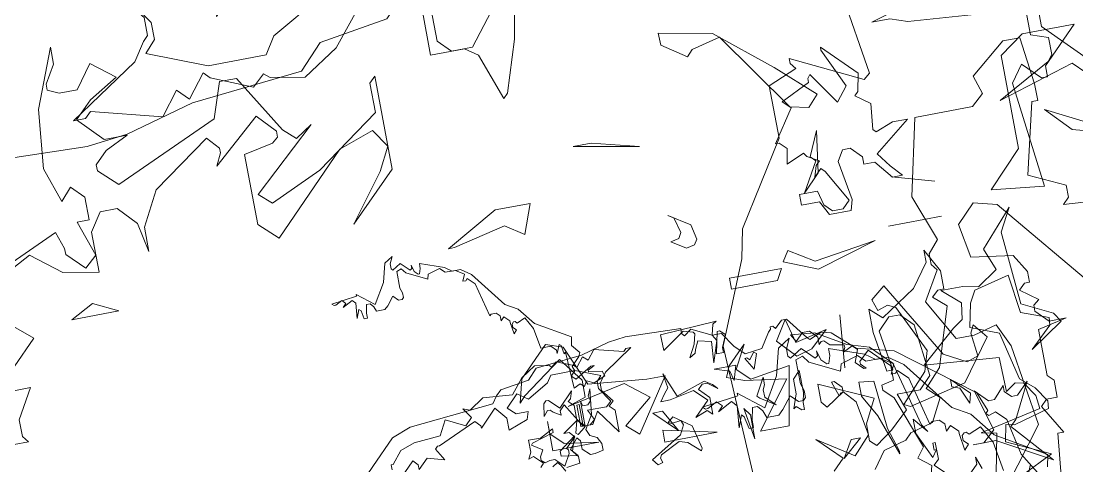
# Model space of a CAD drawing. Header units: millimetres. Extents: x 1418 to 1811, y 1796 to 1956.
# Drawn here: x 1474.969 to 1475.98, y 1837.117 to 1837.542 of the extents above; entities that cross this region are included whole.
import ezdxf

# ---------------------------------------------------------------- set-up
doc = ezdxf.new("R2010")
doc.units = ezdxf.units.MM
doc.layers.add('ARBRE', color=251, linetype='Continuous', lineweight=13)
doc.layers.add('VEGETAIS', color=3, linetype='Continuous')

# ---------------------------------------------------------------- blocks, each defined once
blk = doc.blocks.new('WMF26', base_point=(0, 0.0008))
at = {"color": 85}
for points in [[(7.3226, -0.1836), (7.3588, -0.2206), (7.4617, -0.1474), (7.7449, -0.2857), (7.8833, -0.2857), (8.0216, -0.4965), (8.1591, -0.6356), (8.4069, -0.6051), (8.5452, -0.3952), (8.5814, -0.3581), (8.5814, -0.3219), (8.6177, -0.3219), (8.6539, -0.3581), (8.756, -0.2569), (8.8292, -0.2569), (9.0688, -0.5689), (9.1051, -0.6051), (9.2804, -0.5327), (9.4187, -0.5689), (9.7316, -0.8464), (10.2552, -0.9839), (11.3025, -1.7915), (11.412, -2.069), (11.3758, -2.1052), (11.412, -2.1414), (11.5141, -2.1052), (11.6524, -2.2427), (11.7611, -2.7672), (11.9727, -3.1163)], [(13.1582, -5.9476), (13.2233, -7.4181), (13.0199, -7.9055), (12.9837, -8.0792), (12.6708, -8.5666), (12.6708, -8.8803), (12.4963, -8.9527), (12.5251, -8.989), (12.5251, -9.0178), (12.111, -8.8144), (12.0739, -8.8441), (12.1472, -9.3381), (12.2485, -9.4401), (12.3209, -9.4401), (11.8994, -9.9284), (11.8269, -9.9284), (11.7611, -10.0008), (11.7973, -10.037), (11.477, -10.5245), (11.165, -10.8381), (10.75, -10.8381), (10.6776, -11.2893), (10.3277, -11.6096), (10.2264, -11.7108)], [(0.6208, -4.4122), (0.8612, -3.9239), (1.4943, -3.0512), (1.771, -3.0512), (1.8434, -2.4543), (2.2221, -2.0031), (2.6807, -1.654), (2.5424, -1.3338), (2.6445, -1.2317), (2.9936, -0.8826), (3.2694, -0.7805), (4.492, -0.6718), (4.5653, -0.5689), (4.6377, -0.4965), (5.0527, -0.4314), (5.191, -0.2857), (5.8604, -0.2206), (6.2753, -0.1111), (6.5223, -0.0815), (7.3226, -0.1111), (7.3226, -0.1836), (7.3226, -0.1836)]]:
    blk.add_lwpolyline(points, dxfattribs=at)
at = {"color": 63}
for points in [[(7.7449, -0.2857), (7.796, -0.3738), (7.6955, -0.6776), (7.7211, -0.3754), (7.5325, -0.326), (7.4749, -0.4438), (7.4617, -0.4932), (7.3736, -0.5442), (7.4699, -0.3623), (7.5062, -0.2231), (7.4881, -0.1918), (7.3481, -0.1548), (7.0303, -0.3746), (7.0221, -0.1433), (7.8404, -0.1029), (7.7836, -0.1358), (7.7449, -0.2857), (7.7449, -0.2857)], [(6.5001, -0.2462), (6.5734, -0.2462), (6.1518, -0.522), (6.0777, -0.6315), (6.0489, -0.6611), (6.0489, -0.7698), (6.188, -0.9443), (6.1156, -1.0094), (6.188, -1.0827), (6.188, -1.3955), (5.9402, -1.0464), (5.8381, -1.221), (5.7006, -1.221), (5.489, -0.8711), (5.4166, -0.9443), (5.4166, -1.0094), (5.3145, -0.9443), (5.2783, -0.9081), (5.2421, -0.9081), (5.1762, -0.9806), (5.2058, -0.806), (5.2421, -0.7698), (5.2783, -0.7698), (5.4166, -0.9081), (5.6274, -0.6973), (5.5903, -0.806), (5.5541, -0.8348), (5.6274, -0.9081), (5.6274, -1.1189), (5.7295, -1.221), (5.8019, -1.221), (5.8744, -1.1551), (5.8019, -1.0094), (6.0777, -1.0094), (6.1518, -0.9443), (6.0127, -0.7336), (6.0127, -0.6315), (6.0777, -0.5582), (5.7295, -0.4199), (5.3804, -0.4199), (5.3145, -0.522), (5.0016, -0.6973), (4.8559, -0.5944), (4.6814, -0.7698), (4.7909, -0.8711), (4.9654, -0.8711), (4.9292, -0.9806), (4.6517, -1.0827), (4.6517, -0.9081), (4.5068, -0.7336), (4.2664, -0.9806), (4.2664, -0.9443), (4.194, -0.8711), (3.6333, -1.1189), (3.6045, -1.1189), (3.5683, -1.1551), (3.6695, -1.3297), (3.4299, -1.2572), (3.2842, -1.3955), (3.2842, -1.3297), (3.2192, -1.2572), (2.8693, -1.6063)], [(2.9055, -1.3297), (2.9055, -1.2572), (2.9343, -1.2572), (3.0808, -1.0827), (3.2842, -1.0094), (3.6695, -0.9806), (3.779, -0.7698), (4.0557, -0.9081), (4.1577, -0.806), (4.0557, -0.6611), (4.1577, -0.6973), (4.3685, -0.5582), (4.7909, -0.5944), (4.9654, -0.3837), (5.1762, -0.2462), (5.3804, -0.2824), (5.4166, -0.3112), (5.489, -0.2462), (5.7295, -0.3474), (5.7657, -0.3837), (5.8744, -0.2462), (5.9402, -0.3112), (6.0489, -0.1729), (6.4639, -0.2824), (6.5001, -0.2462), (6.5001, -0.2462)], [(8.7519, -0.7805), (8.7823, -0.8167), (8.956, -0.7081), (9.1306, -0.8826), (9.1668, -0.853), (9.1668, -0.7805), (9.203, -0.9188), (9.2771, -0.9913), (9.3059, -0.9913), (9.3422, -0.8826), (9.3422, -0.7805), (9.8296, -0.955), (9.9745, -1.0571), (10.1498, -1.0571), (10.3532, -1.2029), (10.9131, -1.9307), (11.1609, -2.0756), (11.4375, -2.4255), (12.1357, -2.8404), (12.0995, -3.0142)], [(11.8953, -2.9779), (11.859, -2.9491), (11.7866, -3.1237)], [(11.4737, -2.9491), (11.4013, -2.5268), (11.263, -2.2789), (11.0884, -2.353), (11.0522, -2.3168), (11.0226, -2.3168), (10.9863, -2.353), (10.9863, -2.4255), (11.0522, -2.4905), (10.9863, -2.563), (10.9501, -2.3168), (10.9501, -2.2789), (10.848, -2.1777), (10.7756, -2.2501), (10.7756, -2.1414), (10.7031, -2.0756), (10.601, -2.0756), (10.564, -2.1052), (10.3894, -1.4062), (10.2519, -1.2679), (10.2157, -1.3041), (10.1498, -1.3041), (10.2157, -1.1666), (10.0403, -1.0571), (9.8296, -1.0571), (9.7283, -0.955), (9.4805, -1.0275), (9.4508, -1.1304), (9.0293, -0.9188), (8.956, -0.8167), (8.8548, -0.853), (8.8548, -1.2029), (8.891, -1.3041), (8.891, -1.4062), (8.8548, -1.4424), (8.7823, -1.4424), (8.6794, -1.3404), (8.5419, -1.5157), (8.4686, -1.5816), (8.2941, -1.5816), (8.2579, -1.4795), (8.192, -1.4062), (8.1195, -1.4062), (8.0833, -1.5816), (8.0833, -1.6903), (8.0175, -1.6903), (7.9812, -1.5157), (7.945, -1.4795), (7.8791, -1.654), (7.9088, -1.3404), (7.8429, -1.2679), (7.6321, -1.3774), (7.7046, -1.3041), (7.6321, -1.2317), (7.4938, -1.3041), (7.4576, -1.3041), (7.4205, -1.2679), (7.945, -1.2029), (7.945, -1.1666), (8.2941, -1.4424), (8.5419, -1.0275), (8.6432, -0.643), (8.8185, -0.5327), (8.7519, -0.6792), (8.7519, -0.7805), (8.7519, -0.7805)], [(5.3112, -1.5083), (5.5508, -1.3338), (5.4849, -1.5445), (5.5508, -1.6178), (5.3112, -1.5808), (5.3112, -1.5083), (5.3112, -1.5083)], [(7.2929, -1.8805), (7.1217, -1.724), (7.0023, -1.6894), (6.7191, -1.8286), (6.6969, -1.8747), (6.7183, -1.9373), (6.6499, -1.9611), (6.5816, -1.8772), (7.0394, -1.5997), (7.1077, -1.4671), (7.0838, -1.398), (6.943, -1.4169), (6.8969, -1.3947), (6.9801, -1.3264), (7.2279, -1.5017), (7.3102, -1.8426), (7.2929, -1.8805), (7.2929, -1.8805)], [(9.5554, -2.1143), (9.2722, -2.3621), (9.4171, -2.1143), (9.5554, -2.1143), (9.5554, -2.1143)], [(11.7216, -6.2967), (11.4737, -6.617), (11.547, -7.1044), (11.6121, -7.2427), (11.7504, -7.2065), (11.859, -7.2065), (11.9982, -7.4543), (11.8953, -7.628), (11.9249, -7.6643), (11.9249, -7.7301), (11.859, -7.8034), (11.962, -8.0792), (11.859, -8.5378), (11.5108, -8.5378), (11.4375, -8.6028), (11.4737, -8.7132), (11.263, -8.8869), (11.1609, -8.8869), (11.1246, -8.6028), (11.1246, -8.5016), (11.1609, -8.5016), (11.263, -8.0792), (11.0522, -7.9779), (11.0522, -7.9055), (11.0884, -7.8684), (10.6735, -7.8396)], [(1.3815, -8.7132), (1.5198, -8.7782), (1.6219, -8.7782), (1.7965, -8.4653), (1.7965, -8.327), (1.5198, -8.043)], [(1.6219, -7.6643), (1.7306, -7.6939), (1.8689, -7.8396), (1.6582, -7.7301)], [(1.5198, -7.9417), (1.6582, -8.0792), (2.1167, -7.9417), (1.7965, -8.1154), (1.7677, -8.1525), (1.7677, -8.2546), (1.8689, -8.2908), (1.8689, -8.8869)], [(2.1167, -8.4653), (2.5679, -8.5016), (2.6692, -8.5378), (2.7787, -8.5378), (2.4288, -8.6407)], [(10.9863, -7.344), (11.4737, -7.9417), (11.6121, -7.9779), (11.7216, -7.8684), (11.6853, -7.6643), (11.4375, -7.628), (11.3716, -7.5193), (11.3716, -7.4543), (11.4013, -7.4543), (11.4375, -7.4181), (11.3354, -7.344), (11.3716, -7.3152), (11.3716, -7.2789), (11.2992, -7.2065), (11.1971, -7.2065), (11.3716, -7.1703), (11.3716, -6.8928), (11.3354, -6.8566), (11.3354, -6.7553), (11.4013, -6.7553), (11.4375, -6.7191), (11.3354, -6.5445), (11.3716, -6.5445), (11.4013, -6.2679)], [(4.8889, -6.482), (4.8707, -6.4424), (4.8304, -6.4219), (4.8098, -6.3823), (4.8098, -6.342), (4.86, -6.3321), (4.8889, -6.3321), (4.9308, -6.3716), (4.9308, -6.4219), (4.9498, -6.4424), (5, -6.3823), (4.9605, -6.3321), (4.9605, -6.2918), (5.0395, -6.2819)], [(5.0502, -6.2605), (5.0708, -6.3), (5.0897, -6.3214), (5.121, -6.3)], [(5.191, -6.3107), (5.1712, -6.3321), (5.2223, -6.3823), (5.2519, -6.3716), (5.233, -6.4112), (5.233, -6.482), (5.1614, -6.482), (5.0815, -6.5231), (5.0815, -6.5009), (5.2124, -6.4614), (5.2223, -6.4507), (5.1614, -6.4112), (5.182, -6.3716), (5.182, -6.3502), (5.1614, -6.3321), (5.1317, -6.342), (5.1004, -6.342), (5.0502, -6.2918), (5.0107, -6.3609), (5.0107, -6.3823), (5.0214, -6.3922), (4.9605, -6.4507), (4.9893, -6.482), (5.0214, -6.482), (4.9308, -6.5437), (4.9498, -6.4721), (4.9391, -6.4614), (4.9103, -6.482), (4.8889, -6.5009), (4.8889, -6.6524), (4.8806, -6.6236), (4.8493, -6.6236), (4.8304, -6.6442), (4.8386, -6.6738), (4.8205, -6.7133), (4.8386, -6.5627), (4.8889, -6.482), (4.8889, -6.482)], [(3.0117, -6.2794), (2.8528, -6.4474), (2.8166, -6.5676), (2.9508, -6.8525), (2.9969, -6.8755), (3.0586, -6.8541), (3.0825, -6.9233), (2.9977, -6.9908), (2.7268, -6.5289), (2.5959, -6.4573), (2.5268, -6.4803), (2.5432, -6.6211), (2.5202, -6.6672), (2.4527, -6.5824), (2.6321, -6.3379), (2.9746, -6.2613), (3.0117, -6.2794), (3.0117, -6.2794)], [(3.5715, -6.7586), (3.3797, -6.8006), (3.4851, -6.7034), (3.5798, -6.6779), (3.6827, -6.7866), (3.6086, -6.9027), (3.5715, -6.7586), (3.5715, -6.7586)], [(5.8447, -7.6288), (5.8365, -7.619), (5.7863, -7.6503), (5.736, -7.6), (5.7253, -7.6083), (5.7253, -7.6288), (5.7146, -7.5893), (5.6941, -7.5687), (5.6858, -7.5687), (5.6751, -7.6), (5.6751, -7.6288), (5.5343, -7.5786), (5.4923, -7.5498), (5.4421, -7.5498), (5.3837, -7.5078), (5.2223, -7.2979), (5.1507, -7.2559), (5.0708, -7.1554), (4.8707, -7.0361), (4.8806, -6.9858), (4.8386, -6.9356), (4.8493, -6.9142), (4.8996, -6.864), (4.8889, -6.8343), (4.9103, -6.8138), (4.9103, -6.8031), (4.8889, -6.7841), (4.7892, -6.8451), (4.7703, -6.8451), (4.8098, -6.8245), (4.8098, -6.8138), (4.7291, -6.8031), (4.7192, -6.7742), (4.7892, -6.7446), (4.8304, -6.7635), (4.8493, -6.7339), (4.8707, -6.7528), (4.9103, -6.7339), (4.921, -6.9546), (4.9308, -6.9463), (4.9391, -6.9965), (4.9498, -7.0048), (4.9712, -6.9546), (4.9712, -6.976), (5, -7.0048), (5.0609, -7.0048), (5.0815, -7.1258), (5.121, -7.1974), (5.1712, -7.176), (5.182, -7.1867), (5.191, -7.1867), (5.2017, -7.176), (5.2017, -7.1554), (5.182, -7.1365), (5.2017, -7.1159), (5.2124, -7.1867), (5.2124, -7.1974), (5.2412, -7.2262), (5.2626, -7.2057), (5.2626, -7.2369), (5.2832, -7.2559), (5.3129, -7.2559), (5.3227, -7.2477), (5.373, -7.4494), (5.4133, -7.4889), (5.4232, -7.4782), (5.4421, -7.4782), (5.4232, -7.5185), (5.4734, -7.5498), (5.5343, -7.5498), (5.564, -7.5786), (5.6356, -7.558), (5.6438, -7.5284), (5.7649, -7.5893), (5.7863, -7.619), (5.8151, -7.6083), (5.8151, -7.5078), (5.8052, -7.4782), (5.8052, -7.4494), (5.8151, -7.4387), (5.8365, -7.4387), (5.8653, -7.4683), (5.9056, -7.4181), (5.9262, -7.3991), (5.9765, -7.3991), (5.9872, -7.428), (6.0061, -7.4494), (6.0267, -7.4494), (6.0374, -7.3991), (6.0374, -7.3679), (6.0563, -7.3679), (6.0662, -7.4181), (6.0769, -7.428), (6.0967, -7.3777), (6.0884, -7.4683), (6.1074, -7.4889), (6.1675, -7.4576), (6.1469, -7.4782), (6.1675, -7.4996), (6.2078, -7.4782), (6.2177, -7.4782), (6.2284, -7.4889), (6.0769, -7.5078), (6.0769, -7.5185), (5.9765, -7.4387), (5.9056, -7.558), (5.876, -7.6692), (5.8258, -7.7005), (5.8447, -7.6585), (5.8447, -7.6288), (5.8447, -7.6288)], [(3.3698, -7.209), (2.9985, -7.2649), (3.3591, -7.1587), (3.5567, -7.2411), (3.518, -7.302), (3.3698, -7.209), (3.3698, -7.209)], [(4.1767, -7.6363), (4.054, -7.558), (4.0342, -7.4675), (4.0532, -7.437), (4.1034, -7.4263), (4.189, -7.4807), (4.1388, -7.4914), (4.1199, -7.5226), (4.1454, -7.6165), (4.1767, -7.6363), (4.1767, -7.6363)], [(3.3493, -8.1352), (3.681, -8.6177), (3.8548, -8.5748), (3.8893, -8.537), (4.0318, -8.6341), (4.0342, -8.7066), (3.7189, -8.6465), (3.3962, -8.3814), (3.1764, -8.178), (3.2389, -8.1105), (3.3493, -8.1352), (3.3493, -8.1352)]]:
    blk.add_lwpolyline(points, dxfattribs=at)
at = {"color": 106}
for points in [[(7.9343, -0.3112), (7.861, -0.4858), (7.861, -0.5582), (7.7589, -0.5582), (7.8248, -0.2462), (7.861, -0.2462), (7.9343, -0.3112), (7.9343, -0.3112)], [(9.6073, -0.7698), (9.9201, -0.8711), (10.2042, -1.1551), (10.4438, -2.0937), (10.517, -2.2032), (10.3425, -1.9924), (10.3425, -2.2032), (10.517, -2.5819), (10.5903, -2.4798), (10.5533, -2.4798), (10.5533, -2.3786), (10.5903, -2.3786), (10.5903, -2.6181), (10.517, -2.6906), (10.6554, -2.8289)], [(10.9386, -2.9672), (11.1139, -2.7927), (11.1139, -2.6906), (11.179, -2.866)], [(10.4149, -2.931), (10.4808, -2.6906), (10.3063, -2.5523), (10.4149, -2.4074), (10.1317, -1.6433), (9.9926, -1.505), (9.9926, -1.4317), (10.168, -1.3955), (10.168, -1.1848), (9.8913, -0.9081), (9.7464, -1.0464), (9.7464, -1.0827), (9.8189, -1.1551), (9.7826, -1.1551), (9.6797, -1.0464), (9.7464, -0.8711), (9.6797, -0.806), (9.5422, -0.8711), (9.5711, -0.806), (9.5711, -0.7698), (9.3677, -0.7336), (9.2952, -0.6611), (9.259, -0.6611), (9.2211, -0.6973), (9.2211, -0.5944), (9.1199, -0.4858), (9.0178, -0.4858), (8.9091, -0.5944), (8.8441, -0.4858), (9.1923, -0.522), (9.6073, -0.7698), (9.6073, -0.7698)], [(8.2463, -0.8711), (8.1451, -0.6973), (8.1739, -0.6973), (8.2101, -0.7336), (8.2826, -0.6315), (8.3196, -0.6611), (8.2463, -0.8711), (8.2463, -0.8711)], [(7.5119, -0.9081), (7.6214, -0.9806), (7.6865, -1.0464), (7.5482, -0.9443), (7.4757, -0.9443), (7.4098, -1.0094), (7.5482, -1.1551), (7.5482, -1.3955), (7.4757, -1.3297), (7.3003, -1.3955), (7.5119, -1.1848), (7.3374, -1.0094), (6.9883, -1.0827), (6.85, -1.0827), (6.9224, -0.9806), (6.9883, -0.9081), (6.9513, -0.6973), (7.097, -1.0464), (7.5119, -0.9081), (7.5119, -0.9081)], [(7.9343, -0.9806), (7.8981, -0.8348), (7.6865, -0.7698), (7.9993, -0.7698), (7.9343, -0.9806), (7.9343, -0.9806)], [(5.7006, -1.221), (5.6644, -1.221), (5.6644, -0.9081), (5.7006, -0.9081), (5.7006, -1.221), (5.7006, -1.221)], [(8.3196, -1.1848), (8.3196, -1.2934), (8.4579, -1.4317), (8.2463, -1.2934), (8.2101, -1.2572), (8.3492, -1.0094), (8.3492, -1.1189), (8.3196, -1.1848), (8.3196, -1.1848)], [(8.8441, -1.4688), (8.8441, -1.5701), (8.8078, -1.5701), (8.7337, -1.505), (8.6975, -1.5338), (8.77, -1.3297), (8.77, -1.1189), (8.8729, -1.0094), (8.8729, -1.3297), (8.8441, -1.4688), (8.8441, -1.4688)], [(7.0245, -1.5338), (6.7117, -1.221), (6.85, -1.221), (7.0245, -1.5338), (7.0245, -1.5338)], [(9.4327, -1.3585), (9.4327, -1.4317), (9.3965, -1.4317), (9.3677, -1.4688), (9.2952, -1.2572), (9.3315, -1.2572), (9.4327, -1.3585), (9.4327, -1.3585)], [(9.9564, -2.0575), (10.0659, -2.4074), (10.0659, -2.4436), (9.8551, -1.8533), (9.6797, -1.5338), (9.6797, -1.3297), (9.8913, -1.3585), (9.9564, -2.0575), (9.9564, -2.0575)], [(8.0726, -1.8533), (7.9993, -1.3955), (8.0726, -1.505), (8.0726, -1.8533), (8.0726, -1.8533)], [(11.179, -1.92), (11.0777, -1.6796), (10.9682, -1.6433), (10.9682, -1.5338), (11.216, -1.7808), (11.179, -1.92), (11.179, -1.92)], [(12.7145, -6.5701), (12.6486, -6.6351), (12.7869, -6.7734), (12.5762, -6.6351), (12.4749, -6.7438), (12.5111, -6.9488), (12.5762, -7.0212), (12.6857, -6.9488), (12.7145, -6.985), (12.7145, -7.0937), (12.4016, -6.9488), (12.4749, -6.8096), (12.4749, -6.7076), (12.4387, -6.6713), (12.3357, -6.7438), (12.2271, -6.8459), (12.2633, -6.9488), (12.125, -6.9488), (12.0525, -7.0212), (12.0888, -7.3333), (12.1612, -7.4066), (12.2271, -7.4066), (12.2995, -7.3333), (12.2633, -7.0937), (12.2995, -7.0937), (12.3357, -7.3333), (12.3357, -7.4724), (12.2633, -7.4066), (12.0525, -7.5449), (11.9513, -7.6832), (11.9513, -7.7556), (11.8772, -7.6173), (11.8772, -7.5086), (11.9134, -7.5086), (11.9513, -7.4724), (11.8772, -7.4066), (11.9875, -7.0575), (12.0888, -6.9488), (12.0163, -6.8821), (12.0888, -6.7438), (12.2271, -6.7076), (12.2633, -6.6713), (12.4016, -6.6351), (12.4749, -6.5338)], [(2.5498, -5.769), (2.5004, -6.0102), (2.591, -6.0291), (2.223, -6.1065), (2.2328, -6.1872), (2.2888, -6.272), (2.339, -6.2827), (2.4, -6.2424), (2.4049, -6.4482), (2.8487, -6.4861), (2.6387, -6.6697), (2.5778, -6.7092), (2.5638, -6.8064), (2.67, -6.901), (2.5391, -6.901), (2.4477, -6.8821), (2.3259, -6.9628), (2.3777, -7.0945), (2.1818, -7.311), (2.2567, -7.1744), (2.2205, -6.7364), (2.0394, -6.6466), (2.0031, -6.5923), (2.204, -6.4589), (2.0739, -6.5799), (2.0698, -6.6269), (2.2312, -6.6862), (2.2616, -6.9175), (2.4716, -6.8665), (2.5128, -6.7957), (2.5424, -6.6549), (2.3761, -6.5898), (2.3094, -6.3025), (2.2287, -6.2333), (2.1686, -6.1428), (2.1727, -6.0967), (2.3884, -6.0398), (2.4395, -6.0506), (2.4601, -5.9501), (2.2065, -5.8299), (2.3983, -5.7377)], [(4.4418, -6.3947), (4.1281, -6.3222), (4.4418, -6.3222), (4.4418, -6.3947), (4.4418, -6.3947)], [(4.478, -6.5989), (4.6155, -6.7076), (4.9654, -6.6351), (4.8559, -6.6713), (4.8559, -6.7734), (4.9654, -6.9183), (5.2058, -6.7438), (5.2421, -6.7076), (5.2058, -6.8459), (5.0305, -7.0212), (4.9292, -6.985), (4.8271, -6.7438), (4.478, -6.7076), (4.3685, -6.7076), (4.5793, -6.3947), (4.6517, -6.4597), (4.478, -6.5989), (4.478, -6.5989)], [(5.1029, -6.5701), (5.1029, -6.4968), (5.0305, -6.4235), (4.8271, -6.3947), (5.1029, -6.3947), (5.1029, -6.5701), (5.1029, -6.5701)], [(11.8772, -6.5701), (11.8121, -6.5701), (11.7397, -6.6351), (11.8121, -6.8821), (11.7397, -6.8096), (11.7034, -6.8096), (11.6376, -6.8821), (11.6376, -6.8459), (11.6013, -6.8096), (11.5651, -6.8096), (11.4927, -6.8821), (11.6013, -6.6713), (11.6376, -6.6351), (11.426, -6.3947), (11.7397, -6.5701), (11.8772, -6.5701), (11.8772, -6.5701)], [(12.8898, -7.1587), (13.136, -7.195), (13.2381, -7.232), (13.2093, -7.2971), (13.0998, -7.4066), (13.1731, -7.2682), (13.0998, -7.195), (12.8602, -7.232), (12.9261, -6.8821), (13.0998, -6.8821), (12.8898, -7.1587), (12.8898, -7.1587)], [(8.2101, -7.232), (8.2101, -7.2971), (8.2463, -7.3333), (8.0726, -7.3333), (8.1739, -7.1587), (8.1739, -7.0575), (8.1451, -7.0212), (8.3196, -7.0212), (8.2101, -7.232), (8.2101, -7.232)], [(12.5399, -7.1587), (12.5111, -7.4724), (12.5399, -7.1587), (12.5399, -7.1587)], [(2.586, -7.3333), (2.9055, -7.3333), (2.586, -7.3333), (2.586, -7.3333)], [(8.0726, -8.0685), (7.7589, -8.2076), (7.7227, -8.1047), (7.7227, -8.0685), (7.6214, -7.9672), (7.5482, -8.0323), (7.6214, -8.2439), (7.5482, -8.2439), (7.5482, -8.3814), (7.6214, -8.4546), (7.6865, -8.3814), (7.7589, -8.5921), (7.7227, -8.942), (7.5852, -9.2911), (7.5852, -9.1899), (7.6503, -9.0804), (7.6503, -9.0441), (7.5852, -9.0145), (7.4757, -9.0145), (7.3736, -9.1528), (7.2353, -9.0441), (7.4098, -8.942), (7.5119, -8.8399), (7.3736, -8.695), (7.2353, -8.695), (7.3736, -8.6292), (7.4469, -8.5559), (7.4469, -8.5197), (7.3374, -8.4176), (6.7117, -8.695), (6.6392, -8.9058), (6.5371, -8.9058), (6.3255, -8.5559), (6.2531, -8.4909), (6.1518, -8.5559), (6.5371, -8.2076), (6.4639, -8.141), (6.1518, -8.2801), (5.7657, -8.5559), (5.7657, -8.7313), (5.7295, -8.7675), (5.7295, -8.2076), (6.0127, -7.9302), (5.8019, -8.2076), (5.7295, -8.3451), (5.8019, -8.4546), (6.0127, -8.3814), (6.4639, -7.9302), (6.5734, -8.0323), (6.5734, -8.4546), (6.3988, -8.4909), (6.3618, -8.5197), (6.3618, -8.5559), (6.4639, -8.6654), (6.7479, -8.4176), (6.7117, -8.4909), (6.7117, -8.5197), (6.7767, -8.5921), (7.1266, -8.3451), (7.2353, -8.141), (7.2353, -7.996), (7.2715, -8.1706), (7.3736, -8.2801), (7.4757, -8.2801), (7.5482, -8.1706), (7.5482, -7.9302), (7.7589, -7.9672), (7.9343, -8.1047), (8.1451, -7.996)], [(8.2826, -7.8577), (7.9993, -7.6173), (8.1451, -7.4724)], [(2.586, -7.5449), (2.833, -7.6173), (2.586, -7.5449), (2.586, -7.5449)], [(3.2842, -7.8215), (3.2192, -7.9672), (3.2554, -7.7194), (3.3567, -7.6173), (3.2554, -7.7927), (3.2842, -7.8215), (3.2842, -7.8215)], [(5.4528, -7.6832), (5.489, -7.6832), (5.1762, -7.8577), (4.9654, -7.8577), (5.0305, -7.6832), (5.1391, -7.7556), (5.4528, -7.6832), (5.4528, -7.6832)], [(7.6214, -7.7556), (7.4757, -7.6832), (7.7589, -7.6832), (7.6214, -7.7556), (7.6214, -7.7556)], [(13.1121, -7.805), (12.7985, -7.805), (12.8363, -7.7392), (13.1121, -7.7392), (13.1121, -7.805), (13.1121, -7.805)], [(11.2885, -8.2439), (11.2885, -8.8037), (11.1428, -8.9058), (10.8299, -8.9058), (11.0415, -8.695), (11.0415, -8.6292), (11.0777, -8.6292), (11.179, -8.7313), (11.2523, -8.6292), (11.179, -7.996), (11.4927, -8.0323), (11.2885, -8.2439), (11.2885, -8.2439)], [(4.6517, -8.141), (4.2664, -8.0685), (4.5431, -8.141), (4.6517, -8.141), (4.6517, -8.141)], [(12.5062, -8.1517), (12.6132, -8.1517), (12.6132, -8.215), (12.5062, -8.215), (12.4839, -8.1294), (12.4387, -8.085), (12.3753, -8.085), (12.3308, -8.1294), (12.4387, -8.3221), (12.4609, -8.3443), (12.5062, -8.2999), (12.4839, -8.3665), (12.4609, -8.3896), (12.5284, -8.4291), (12.5457, -8.4513), (12.6527, -8.4069), (12.6354, -8.4966), (12.675, -8.5361), (12.698, -8.5361), (12.5679, -8.7288), (12.6132, -8.7733), (12.4387, -8.8581), (12.4387, -8.8811), (12.4214, -8.9033), (12.2913, -8.7115), (12.2238, -8.7963), (12.3308, -9.0326), (12.3308, -9.0507), (12.139, -8.8581), (12.1612, -8.751), (12.1843, -8.7288), (12.0995, -8.6662), (12.1167, -8.5139), (12.0995, -8.4966), (11.9924, -8.5361), (11.9019, -8.5361), (12.1167, -8.3665), (12.0542, -8.2826), (11.9924, -8.215), (12.0542, -8.215), (12.139, -8.3221), (12.2065, -8.3221), (12.2065, -8.3665), (12.2682, -8.4291), (12.3135, -8.4291), (12.353, -8.3665), (12.3135, -8.1294), (12.3308, -8.0669), (12.4609, -8.0669), (12.5062, -8.1517), (12.5062, -8.1517)], [(5.177, -8.8292), (5.382, -8.8292), (5.382, -9.1026), (5.3293, -9.1026), (5.3293, -8.9025), (5.2561, -8.8292), (5.1293, -8.8292), (4.9506, -9.0557), (4.8255, -9.1026), (4.8773, -8.8292), (4.9769, -8.5238), (5.0033, -8.4974), (5.1029, -8.7766), (5.177, -8.8292), (5.177, -8.8292)]]:
    blk.add_lwpolyline(points, dxfattribs=at)
blk = doc.blocks.new('T2_02')
at = {"xscale": 0.3499999999999943, "yscale": 0.3499999999999943, "zscale": 0.3499999999999943}
blk.add_blockref('WMF26', (-2.2399, 1.997), dxfattribs=at)

msp = doc.modelspace()

# ---------------------------------------------------------------- linework, layer by layer
at = {"layer": 'VEGETAIS'}
msp.add_spline([(1489.2248, 1838.5989), (1485.1947, 1835.4551), (1481.1541, 1837.0435), (1477.7252, 1834.0348), (1473.504, 1839.0618), (1479.8711, 1839.0619), (1489.2248, 1838.5989)], degree=3, dxfattribs=at)

# ---------------------------------------------------------------- block references
at = {"layer": 'ARBRE'}
for p, xscale, yscale, zscale, rotation in [((1474.8834, 1838.3197), 0.4621142716754233, 0.4621142716754233, 0.4621142716754233, 190.6551472559353), ((1476.7771, 1837.1631), 0.4621142716754233, 0.4621142716754233, 0.4621142716754233, 190.6551472559353), ((1475.2927, 1836.9828), 0.4621142716754233, 0.4621142716754233, 0.4621142716754233, 190.6551472559353), ((1475.6091, 1836.8675), 0.1918409178794672, 0.1918409178794672, 0.1918409178794672, 10.65514725593884)]:
    msp.add_blockref('T2_02', p, dxfattribs=dict(at, xscale=xscale, yscale=yscale, zscale=zscale, rotation=rotation))

doc.saveas('drawing.dxf')
